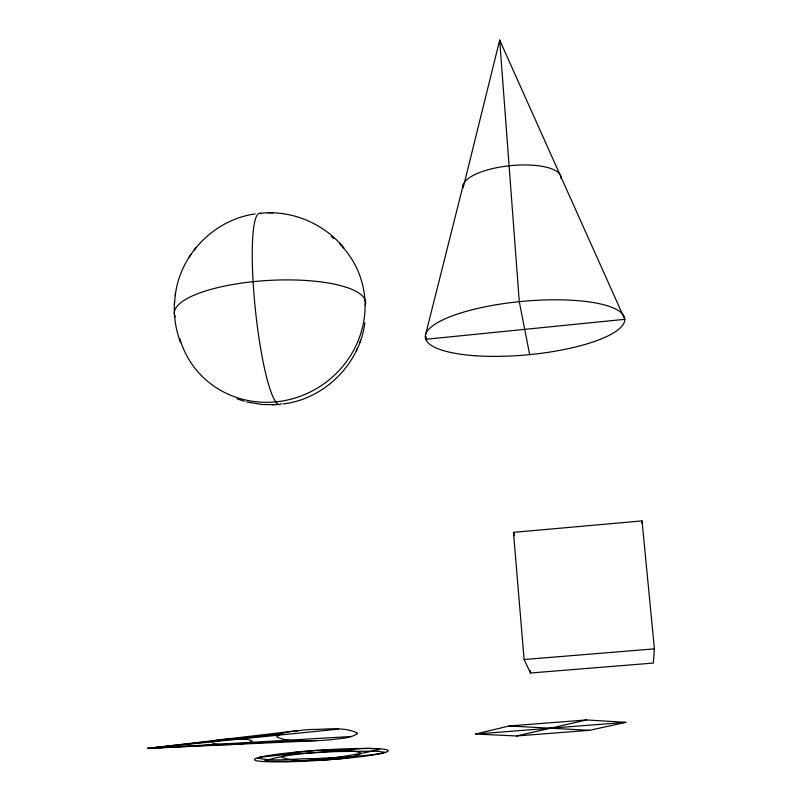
<?xml version="1.0" encoding="UTF-8"?>
<svg xmlns="http://www.w3.org/2000/svg" width="802" height="802" viewBox="0 0 802 802"><rect width="100%" height="100%" fill="white"/><g stroke="black" fill="none" stroke-linecap="round" stroke-linejoin="round"><path stroke-width="1.2" d="M174.605 301.763C173.302 315.617 175.869 329.592 180.47 342.644M642.001 523.275L642.041 520.909L513.47 532.348L524.107 659.525L530.483 673.008L653.319 663.064L654.402 648.868L642.041 520.909M175.267 295.537C179.929 254.605 214.365 219.507 255.156 213.933M174.345 304.519L175.538 292.78M364.84 322.775C359.607 364.158 324.299 399.185 282.916 403.977M426.343 336.89L425.752 339.286L624.778 319.336L499.676 40.1L463.736 185.543M425.742 334.013L463.325 184.6M359.637 342.675L360.639 340.279M356.268 350.905L357.211 348.649M189.172 256.991L190.976 254.515M194.315 249.873L196.009 247.547M318.424 740.577L323.537 740.296A22.466 1.885 -3.8 0 0 331.015 739.715C339.777 738.321 349.732 738.682 357.341 733.71L357.471 733.118C343.677 726.261 326.153 729.64 310.945 729.459A23.448 2.045 -3.8 0 0 302.976 730.091C294.324 731.594 283.968 730.953 276.84 736.426L276.961 737.008C288.961 742.482 303.206 740.487 316.219 740.667M383.226 753.008L384.599 752.196L375.536 751.143L335.827 751.594L291.888 753.9L260.249 757.188A22.657 1.734 -3.7 0 0 257.512 757.94C273.372 762.171 296.269 758.121 313.923 758.682C336.9 757.339 360.068 756.918 382.805 753.118M475.616 734.041L509.1 725.98L586.583 719.935L625.881 722.341L589.49 730.321L516.568 735.975L475.616 734.041L625.881 722.341M516.568 735.975L586.583 719.935M297.993 730.612L147.598 748.376L318.294 740.587M281.863 733.559L147.598 748.376L297.522 740.717M338.264 729.118L147.598 748.376L351.466 736.497M260.069 213.302C291.507 209.763 323.898 223.427 343.888 247.838M524.107 659.525L654.402 648.868M274.865 404.669L277.572 404.499M233.933 744.436L236.53 744.296A11.318 0.952 -3.6 0 0 240.289 743.995C269.292 740.567 236.029 737.479 227.537 739.123A11.559 0.992 -3.6 0 0 223.648 739.424C213.462 739.785 204.279 744.035 223.086 744.517A29.283 2.476 -3.6 0 0 225.282 744.577L232.801 744.487M246.575 401.892L261.903 404.509L275.236 404.659M272.159 404.769L273.412 404.719M270.936 212.851L273.071 212.881M268.239 212.831L269.502 212.851M509.1 725.98L589.49 730.321M237.151 398.905L244.48 401.291M513.47 532.348L514.613 535.766M529.661 354.604L519.285 301.652L499.676 40.1L499.907 42.586M530.282 670.532L530.483 673.008M463.165 187.879A49.293 16.601 -5.7 0 1 511.445 165.563A49.293 16.601 -5.7 0 1 561.079 178.756M339.657 243.908A95.659 90.947 -32.5 0 1 316.81 388.419A95.659 90.947 -32.5 0 1 179.818 338.494M331.346 236.58A95.659 90.947 -32.5 0 1 333.943 238.665M281.191 403.627A96.12 14.155 84 0 1 255.427 310.113A96.12 14.155 84 0 1 261.191 213.793M175.337 316.94A95.799 27.549 -3.3 0 1 267.156 280.52A95.799 27.549 -3.3 0 1 365.271 305.311M360.619 753.339L360.479 753.85C349.762 759.243 336.92 758.652 325.171 759.965C310.885 760.025 295.457 762.391 281.933 757.319L281.823 756.807C291.577 751.013 304.309 751.985 315.397 750.502C330.274 750.251 346.063 748.086 360.349 752.847L360.619 753.339M379.617 749.469C342.614 758.121 302.775 762.451 264.6 761.038C288.67 752.958 316.439 753.198 341.933 750.01C354.334 749.74 367.527 746.973 379.617 749.469M287.136 761.8A66.957 5.083 -3.8 0 0 388.188 750.832A66.957 5.083 -3.8 0 0 288.83 752.857A66.957 5.083 -3.8 0 0 287.136 761.8M475.586 355.757A100.16 26.857 -5.3 0 0 624.778 319.336A100.16 26.857 -5.3 0 0 474.714 309.131A100.16 26.857 -5.3 0 0 475.586 355.757"/></g></svg>
